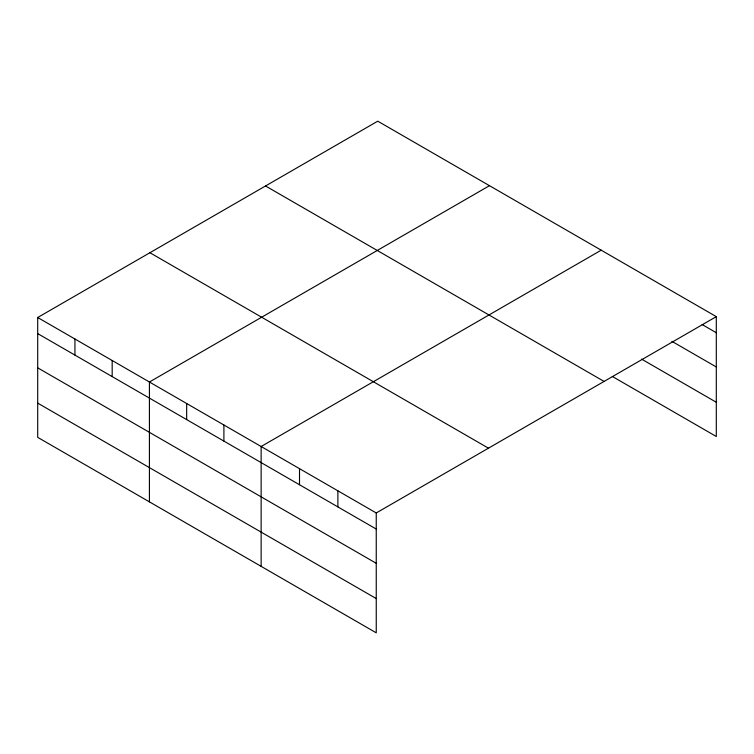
<?xml version="1.0" encoding="UTF-8"?>
<svg xmlns="http://www.w3.org/2000/svg" width="754" height="754" viewBox="0 0 754 754"><rect width="100%" height="100%" fill="white"/><g stroke="black" fill="none" stroke-linecap="round" stroke-linejoin="round"><path stroke-width="1.13" d="M716.3 316.642L376.246 512.965L376.246 632.823L37.7 437.358L37.7 317.509L377.754 121.177L716.3 316.642L716.3 436.491L612.305 376.444M489.478 185.682L149.424 382.014L149.424 501.862M601.192 250.187L261.138 446.509L261.138 566.367M702.163 324.569L716.3 332.731M671.871 341.317L716.3 366.972M641.579 359.111L716.3 402.25M265.54 185.974L604.086 381.43M149.914 252.722L488.46 448.178M37.7 317.509L376.246 512.965M37.7 333.598L376.246 529.054M37.7 367.839L376.246 563.295M37.7 403.117L376.246 598.572M337.877 490.816L337.877 506.905M299.508 468.668L299.508 484.747M223.9 425.011L223.9 441.099M186.662 403.513L186.662 419.601M112.176 360.506L112.176 376.595M74.938 339.008L74.938 355.096"/></g></svg>
